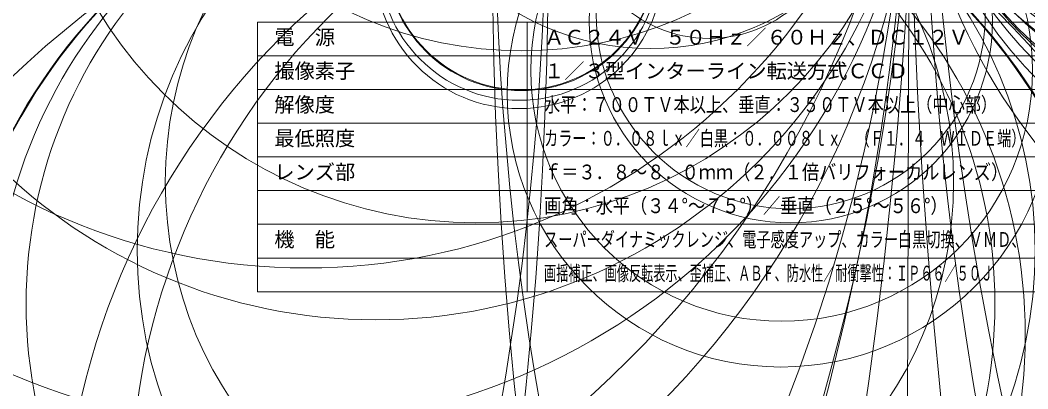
# Model space of a CAD drawing. Units: millimetres, scale not verified. Extents: x -1390 to 23382, y -11755 to 11593.
# Drawn here: x -97.7 to 51.7, y -70.9 to -16.2 of the extents above; entities that cross this region are included whole.
import ezdxf
from ezdxf.enums import TextEntityAlignment as Align

# ---------------------------------------------------------------- set-up
doc = ezdxf.new("R2010")
doc.units = ezdxf.units.MM
doc.header["$LTSCALE"] = 0.125
doc.layers.add('0-1_MOJI1', color=7, linetype='Continuous')
doc.layers.add('0-2_WAKU', color=1, linetype='Continuous', lineweight=18)
doc.layers.add('0-5_GAIKEI', color=1, linetype='Continuous', lineweight=18)
doc.styles.add('ＭＳ ゴシック', font='')
doc.styles.get('ＭＳ ゴシック').set_extended_font_data('MS Gothic')

msp = doc.modelspace()

# ---------------------------------------------------------------- linework, layer by layer
at = {"layer": '0-2_WAKU', "color": 4}
for p, q in [((62.5, -16.5), (-62.5, -16.5)), ((-62.5, -16.5), (-62.5, -56.5)), ((-22.5, -56.5), (-22.5, -16.5)), ((-62.5, -56.5), (62.5, -56.5))]:
    msp.add_line(p, q, dxfattribs=at)
at = {"layer": '0-2_WAKU'}
for p, q in [((62.5, -21.5), (-62.5, -21.5)), ((62.5, -26.5), (-62.5, -26.5)), ((62.5, -31.5), (-62.5, -31.5)), ((-62.5, -36.5), (62.5, -36.5)), ((-62.5, -41.5), (62.5, -41.5)), ((-62.5, -46.5), (62.5, -46.5)), ((-62.5, -51.5), (62.5, -51.5))]:
    msp.add_line(p, q, dxfattribs=at)
at = {"layer": '0-5_GAIKEI'}
for centre, radius in [((11708.1407, -80.8631), 11674.2533), ((896.9179, 16.5321), 862.592), ((-677.6757, 29.913), 712.7527), ((-645.7671, -6.2488), 626.3595), ((597.5195, -6.1852), 625.1617), ((571.4613, 38.8956), 535.0859), ((571.2529, 18.414), 534.8775), ((-463.1077, 4.1668), 443.4033), ((415.2536, 4.2166), 442.5992), ((-354.2235, 26.6469), 388.6825), ((-321.6612, 25.9947), 356.7168), ((-237.6215, 25.8096), 272.0774), ((-111.2183, 37.1275), 146.726), ((-97.0976, 20.0848), 132.6051), ((-55.3006, 37.6416), 90.6145), ((-60.9111, 19.6774), 96.225), ((121.1687, 19.2444), 86.8446), ((-44.9406, 19.5928), 80.2544), ((-23.329, 38.0675), 58.8317), ((94.1263, 37.6486), 58.8626), ((99.2774, 20.5135), 64.8381), ((-30.0966, 19.3269), 65.5999), ((94.1264, 19.6608), 58.8626), ((88.8368, 19.6628), 53.6987), ((87.6357, 19.6646), 52.6233), ((84.4028, 19.7123), 49.1389), ((80.4358, 19.2476), 46.1118), ((79.153, 19.7264), 44.1404), ((78.5608, 19.728), 43.4226), ((-4.2138, 19.1185), 39.5248), ((4.4762, 0.312), 19.2396), ((5.8785, -135.4149), 152.5096), ((-17.8301, -102.0967), 119.1913), ((-21.5008, -74.3671), 87.911), ((-21.518, -74.1092), 87.6451), ((-25.1062, -62.9384), 76.475), ((-24.9711, -58.3132), 71.8402), ((19.0248, -96.8435), 110.3958), ((18.7331, -86.3956), 99.951), ((-23.6796, -7.9063), 21.4244), ((-23.6666, -7.2961), 20.8065), ((-23.3678, -6.5808), 20.0914), ((-23.3697, -6.5137), 20.0319), ((15.1375, -27.0663), 40.5978), ((15.2417, -23.679), 37.2008), ((16.5942, -16.3794), 29.895), ((16.5807, -15.3296), 28.8525)]:
    msp.add_circle(centre, radius, dxfattribs=at)
at = {"layer": '0-5_GAIKEI', "color": 7}
for centre, radius in [((-48.4277, -110.7632), 135.3914), ((-40.467, -134.0097), 154.3674), ((-17.7142, -40.2207), 58.4526), ((-13.7666, -50.3779), 66.5768)]:
    msp.add_circle(centre, radius, dxfattribs=at)

# ---------------------------------------------------------------- texts
at = {"layer": '0-1_MOJI1', "style": 'ＭＳ ゴシック'}
for s, p in [('電\u3000源', (-60, -20.5)), ('ＡＣ２４Ｖ  ５０Ｈｚ／６０Ｈｚ、ＤＣ１２Ｖ', (-20, -20.5)), ('撮像素子', (-60, -25.5)), ('１／３型インターライン転送方式ＣＣＤ', (-20, -25.5)), ('解像度', (-60, -30.5)), ('最低照度', (-60, -35.5)), ('レンズ部', (-60, -40.5)), ('機\u3000能', (-60, -50.5))]:
    msp.add_text(s, height=2.199, dxfattribs=at).set_placement(p, align=Align.BOTTOM_LEFT)
for s, width, p in [('水平：７００ＴＶ本以上、垂直：３５０ＴＶ本以上（中心部）', 0.8, (-20, -30.5)), ('カラー：０．０８ｌｘ／白黒：０．００８ｌｘ\u3000（Ｆ１．４\u3000ＷＩＤＥ端）', 0.7, (-20, -35.5)), ('ｆ＝３．８～８．０ｍｍ（２．１倍バリフォーカルレンズ）', 0.85, (-20, -40.5)), ('画角：水平（３４°～７５°）／垂直（２５°～５６°）', 0.85, (-20, -45.5)), ('スーパーダイナミックレンジ、電子感度アップ、カラー白黒切換、ＶＭＤ、', 0.7, (-20, -50.5)), ('画揺補正、画像反転表示、歪補正、ＡＢＦ、防水性／耐衝撃性：ＩＰ６６／５０Ｊ', 0.6, (-20, -55.5))]:
    msp.add_text(s, height=2.199, dxfattribs=dict(at, width=width)).set_placement(p, align=Align.BOTTOM_LEFT)

doc.saveas('drawing.dxf')
